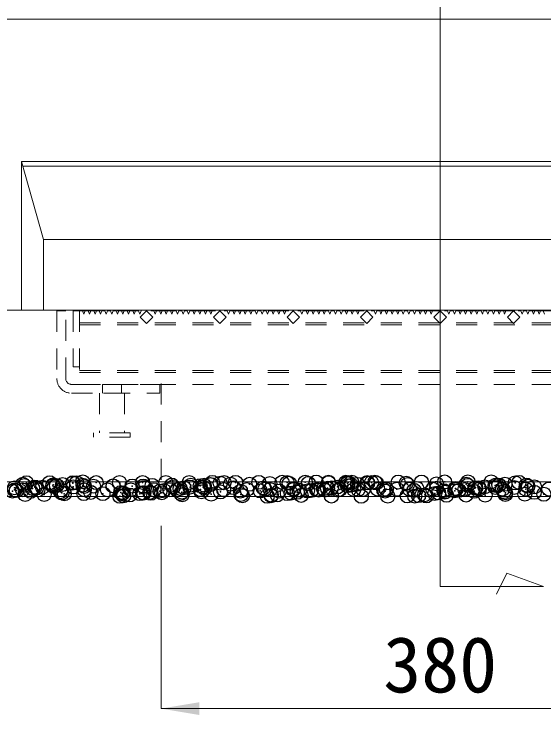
# Model space of a CAD drawing. Units: millimetres at full size; details may follow other scales. Extents: x 5964 to 125098, y -10801 to 28073.
# Drawn here: x 58834.1 to 59195, y 1946.7 to 2423.9 of the extents above; entities that cross this region are included whole.
import ezdxf
from ezdxf.enums import TextEntityAlignment as Align

# ---------------------------------------------------------------- set-up
doc = ezdxf.new("R2010")
doc.units = ezdxf.units.MM
doc.header["$LTSCALE"] = 19
doc.header["$PDMODE"] = 32
doc.header["$PDSIZE"] = 9.5
doc.linetypes.add('USER1', pattern=[1.35, 0.75, -0.6])
for name, color, linetype, lineweight in [('0_2', 7, 'Continuous', 20), ('インサート', 3, 'USER1', 9), ('グレーチング', 7, 'USER1', 5), ('寸法線', 7, 'Continuous', 9), ('本体', 2, 'Continuous', 9)]:
    doc.layers.add(name, color=color, linetype=linetype, lineweight=lineweight)
doc.layers.add('ハッチング', color=7, linetype='Continuous')
doc.styles.add('ＭＳ ゴシック', font='')
doc.styles.get('ＭＳ ゴシック').set_extended_font_data('MS Gothic')

# ---------------------------------------------------------------- blocks, each defined once
blk = doc.blocks.new('filled_arrow')
at = {"color": 0, "linetype": 'Continuous', "lineweight": -2}
blk.add_solid([(7.5, 1.25), (0, 0), (7.5, -1.25)], dxfattribs=at)

msp = doc.modelspace()

# ---------------------------------------------------------------- linework, layer by layer
at = {"layer": '0_2'}
msp.add_line((58625.32, 2095.36), (59623.33, 2095.36), dxfattribs=at)
at = {"layer": 'インサート'}
for p, q in [((58892.32, 2165.7), (58892.32, 2138.7)), ((58909.32, 2165.7), (58892.32, 2165.7)), ((58909.32, 2165.7), (58909.32, 2138.7)), ((58913.32, 2138.7), (58888.32, 2138.7)), ((58888.32, 2138.7), (58888.32, 2135.7)), ((58913.32, 2138.7), (58913.32, 2135.7)), ((58913.32, 2135.7), (58888.32, 2135.7))]:
    msp.add_line(p, q, dxfattribs=at)
at = {"layer": 'グレーチング'}
for p, q in [((58863.32, 2221.7), (58863.32, 2175.7)), ((58863.32, 2221.7), (58869.32, 2221.7)), ((58869.32, 2175.7), (58869.32, 2221.7)), ((58874.32, 2221.7), (58874.32, 2183.7)), ((58874.32, 2221.7), (58878.82, 2221.7)), ((58878.82, 2221.7), (59369.83, 2221.7)), ((58878.82, 2221.7), (58878.82, 2171.7)), ((58878.82, 2221.7), (58878.82, 2183.7)), ((58878.82, 2221.7), (58880.82, 2221.7)), ((58880.82, 2221.7), (58881.72, 2219.6)), ((58881.72, 2219.6), (58882.62, 2221.7)), ((58882.62, 2221.7), (58884.62, 2221.7)), ((58884.62, 2221.7), (58885.52, 2219.6)), ((58885.52, 2219.6), (58886.42, 2221.7)), ((58886.42, 2221.7), (58888.42, 2221.7)), ((58888.42, 2221.7), (58889.32, 2219.6)), ((58889.32, 2219.6), (58890.22, 2221.7)), ((58890.22, 2221.7), (58892.22, 2221.7)), ((58892.22, 2221.7), (58893.12, 2219.6)), ((58893.12, 2219.6), (58894.02, 2221.7)), ((58894.02, 2221.7), (58896.02, 2221.7)), ((58896.02, 2221.7), (58896.92, 2219.6)), ((58896.92, 2219.6), (58897.82, 2221.7)), ((58897.82, 2221.7), (58899.82, 2221.7)), ((58899.82, 2221.7), (58900.72, 2219.6)), ((58900.72, 2219.6), (58901.62, 2221.7)), ((58901.62, 2221.7), (58903.62, 2221.7)), ((58903.62, 2221.7), (58904.52, 2219.6)), ((58904.52, 2219.6), (58905.42, 2221.7)), ((58905.42, 2221.7), (58907.42, 2221.7)), ((58907.42, 2221.7), (58908.32, 2219.6)), ((58908.32, 2219.6), (58909.22, 2221.7)), ((58909.22, 2221.7), (58911.22, 2221.7)), ((58911.22, 2221.7), (58912.12, 2219.6)), ((58912.12, 2219.6), (58913.02, 2221.7)), ((58913.02, 2221.7), (58915.02, 2221.7)), ((58915.02, 2221.7), (58915.92, 2219.6)), ((58915.92, 2219.6), (58916.82, 2221.7)), ((58916.82, 2221.7), (58918.82, 2221.7)), ((58918.82, 2221.7), (58919.73, 2219.6)), ((58919.73, 2219.6), (58920.63, 2221.7)), ((58924.32, 2221.7), (58920.08, 2217.46)), ((58928.57, 2217.46), (58924.32, 2221.7)), ((58927.32, 2221.7), (58929.32, 2221.7)), ((58929.32, 2221.7), (58930.22, 2219.6)), ((58930.22, 2219.6), (58931.12, 2221.7)), ((58931.12, 2221.7), (58933.12, 2221.7)), ((58933.12, 2221.7), (58934.02, 2219.6)), ((58934.02, 2219.6), (58934.92, 2221.7)), ((58934.92, 2221.7), (58936.92, 2221.7)), ((58936.92, 2221.7), (58937.82, 2219.6)), ((58937.82, 2219.6), (58938.72, 2221.7)), ((58938.72, 2221.7), (58940.72, 2221.7)), ((58940.72, 2221.7), (58941.62, 2219.6)), ((58941.62, 2219.6), (58942.52, 2221.7)), ((58942.52, 2221.7), (58944.52, 2221.7)), ((58944.52, 2221.7), (58945.42, 2219.6)), ((58945.42, 2219.6), (58946.32, 2221.7)), ((58946.32, 2221.7), (58948.32, 2221.7)), ((58948.32, 2221.7), (58949.22, 2219.6)), ((58949.22, 2219.6), (58950.12, 2221.7)), ((58950.12, 2221.7), (58952.12, 2221.7)), ((58952.12, 2221.7), (58953.02, 2219.6)), ((58953.02, 2219.6), (58953.92, 2221.7)), ((58953.92, 2221.7), (58955.92, 2221.7)), ((58955.92, 2221.7), (58956.82, 2219.6)), ((58956.82, 2219.6), (58957.72, 2221.7)), ((58957.72, 2221.7), (58959.72, 2221.7)), ((58959.72, 2221.7), (58960.62, 2219.6)), ((58960.62, 2219.6), (58961.52, 2221.7)), ((58961.52, 2221.7), (58963.52, 2221.7)), ((58963.52, 2221.7), (58964.42, 2219.6)), ((58964.42, 2219.6), (58965.32, 2221.7)), ((58965.32, 2221.7), (58967.32, 2221.7)), ((58967.32, 2221.7), (58968.23, 2219.6)), ((58968.23, 2219.6), (58969.13, 2221.7)), ((58969.13, 2221.7), (58971.33, 2221.7)), ((58974.32, 2221.7), (58970.08, 2217.46)), ((58978.57, 2217.46), (58974.32, 2221.7)), ((58977.32, 2221.7), (58979.32, 2221.7)), ((58979.32, 2221.7), (58980.22, 2219.6)), ((58980.22, 2219.6), (58981.12, 2221.7)), ((58981.12, 2221.7), (58983.12, 2221.7)), ((58983.12, 2221.7), (58984.02, 2219.6)), ((58984.02, 2219.6), (58984.92, 2221.7)), ((58984.92, 2221.7), (58986.92, 2221.7)), ((58986.92, 2221.7), (58987.82, 2219.6)), ((58987.82, 2219.6), (58988.72, 2221.7)), ((58988.72, 2221.7), (58990.72, 2221.7)), ((58990.72, 2221.7), (58991.62, 2219.6)), ((58991.62, 2219.6), (58992.52, 2221.7)), ((58992.52, 2221.7), (58994.52, 2221.7)), ((58994.52, 2221.7), (58995.42, 2219.6)), ((58995.42, 2219.6), (58996.32, 2221.7)), ((58996.32, 2221.7), (58998.32, 2221.7)), ((58998.32, 2221.7), (58999.22, 2219.6)), ((58999.22, 2219.6), (59000.12, 2221.7)), ((59000.12, 2221.7), (59002.12, 2221.7)), ((59002.12, 2221.7), (59003.02, 2219.6)), ((59003.02, 2219.6), (59003.92, 2221.7)), ((59003.92, 2221.7), (59005.92, 2221.7)), ((59005.92, 2221.7), (59006.82, 2219.6)), ((59006.82, 2219.6), (59007.72, 2221.7)), ((59007.72, 2221.7), (59009.72, 2221.7)), ((59009.72, 2221.7), (59010.62, 2219.6)), ((59010.62, 2219.6), (59011.52, 2221.7)), ((59011.52, 2221.7), (59013.52, 2221.7)), ((59013.52, 2221.7), (59014.42, 2219.6)), ((59014.42, 2219.6), (59015.32, 2221.7)), ((59015.32, 2221.7), (59017.32, 2221.7)), ((59017.32, 2221.7), (59018.23, 2219.6)), ((59018.23, 2219.6), (59019.13, 2221.7)), ((59019.13, 2221.7), (59021.33, 2221.7)), ((59024.32, 2221.7), (59020.08, 2217.46)), ((59028.57, 2217.46), (59024.32, 2221.7)), ((59027.32, 2221.7), (59029.32, 2221.7)), ((59029.32, 2221.7), (59030.22, 2219.6)), ((59030.22, 2219.6), (59031.12, 2221.7)), ((59031.12, 2221.7), (59033.12, 2221.7)), ((59033.12, 2221.7), (59034.02, 2219.6)), ((59034.02, 2219.6), (59034.92, 2221.7)), ((59034.92, 2221.7), (59036.92, 2221.7)), ((59036.92, 2221.7), (59037.82, 2219.6)), ((59037.82, 2219.6), (59038.72, 2221.7)), ((59038.72, 2221.7), (59040.72, 2221.7)), ((59040.72, 2221.7), (59041.62, 2219.6)), ((59041.62, 2219.6), (59042.52, 2221.7)), ((59042.52, 2221.7), (59044.52, 2221.7)), ((59044.52, 2221.7), (59045.42, 2219.6)), ((59045.42, 2219.6), (59046.32, 2221.7)), ((59046.32, 2221.7), (59048.32, 2221.7)), ((59048.32, 2221.7), (59049.22, 2219.6)), ((59049.22, 2219.6), (59050.12, 2221.7)), ((59050.12, 2221.7), (59052.12, 2221.7)), ((59052.12, 2221.7), (59053.02, 2219.6)), ((59053.02, 2219.6), (59053.92, 2221.7)), ((59053.92, 2221.7), (59055.92, 2221.7)), ((59055.92, 2221.7), (59056.82, 2219.6)), ((59056.82, 2219.6), (59057.72, 2221.7)), ((59057.72, 2221.7), (59059.72, 2221.7)), ((59059.72, 2221.7), (59060.62, 2219.6)), ((59060.62, 2219.6), (59061.52, 2221.7)), ((59061.52, 2221.7), (59063.52, 2221.7)), ((59063.52, 2221.7), (59064.42, 2219.6)), ((59064.42, 2219.6), (59065.32, 2221.7)), ((59065.32, 2221.7), (59067.32, 2221.7)), ((59067.32, 2221.7), (59068.23, 2219.6)), ((59068.23, 2219.6), (59069.13, 2221.7)), ((59069.13, 2221.7), (59071.33, 2221.7)), ((59074.32, 2221.7), (59070.08, 2217.46)), ((59078.57, 2217.46), (59074.32, 2221.7)), ((59077.32, 2221.7), (59079.32, 2221.7)), ((59079.32, 2221.7), (59080.22, 2219.6)), ((59080.22, 2219.6), (59081.12, 2221.7)), ((59081.12, 2221.7), (59083.12, 2221.7)), ((59083.12, 2221.7), (59084.02, 2219.6)), ((59084.02, 2219.6), (59084.93, 2221.7)), ((59084.93, 2221.7), (59086.92, 2221.7)), ((59086.92, 2221.7), (59087.82, 2219.6)), ((59087.82, 2219.6), (59088.72, 2221.7)), ((59088.72, 2221.7), (59090.72, 2221.7)), ((59090.72, 2221.7), (59091.62, 2219.6)), ((59091.62, 2219.6), (59092.53, 2221.7)), ((59092.53, 2221.7), (59094.52, 2221.7)), ((59094.52, 2221.7), (59095.42, 2219.6)), ((59095.42, 2219.6), (59096.32, 2221.7)), ((59096.32, 2221.7), (59098.32, 2221.7)), ((59098.32, 2221.7), (59099.22, 2219.6)), ((59099.22, 2219.6), (59100.13, 2221.7)), ((59100.13, 2221.7), (59102.12, 2221.7)), ((59102.12, 2221.7), (59103.03, 2219.6)), ((59103.03, 2219.6), (59103.93, 2221.7)), ((59103.93, 2221.7), (59105.92, 2221.7)), ((59105.92, 2221.7), (59106.83, 2219.6)), ((59106.83, 2219.6), (59107.73, 2221.7)), ((59107.73, 2221.7), (59109.73, 2221.7)), ((59109.73, 2221.7), (59110.62, 2219.6)), ((59110.62, 2219.6), (59111.53, 2221.7)), ((59111.53, 2221.7), (59113.53, 2221.7)), ((59113.53, 2221.7), (59114.43, 2219.6)), ((59114.43, 2219.6), (59115.32, 2221.7)), ((59115.32, 2221.7), (59117.33, 2221.7)), ((59117.33, 2221.7), (59118.23, 2219.6)), ((59118.23, 2219.6), (59119.13, 2221.7)), ((59119.13, 2221.7), (59121.33, 2221.7)), ((59124.33, 2221.7), (59120.08, 2217.46)), ((59128.57, 2217.46), (59124.33, 2221.7)), ((59127.33, 2221.7), (59129.33, 2221.7)), ((59129.33, 2221.7), (59130.23, 2219.6)), ((59130.23, 2219.6), (59131.13, 2221.7)), ((59131.13, 2221.7), (59133.13, 2221.7)), ((59133.13, 2221.7), (59134.03, 2219.6)), ((59134.03, 2219.6), (59134.93, 2221.7)), ((59134.93, 2221.7), (59136.93, 2221.7)), ((59136.93, 2221.7), (59137.82, 2219.6)), ((59137.82, 2219.6), (59138.73, 2221.7)), ((59138.73, 2221.7), (59140.73, 2221.7)), ((59140.73, 2221.7), (59141.63, 2219.6)), ((59141.63, 2219.6), (59142.53, 2221.7)), ((59142.53, 2221.7), (59144.53, 2221.7)), ((59144.53, 2221.7), (59145.43, 2219.6)), ((59145.43, 2219.6), (59146.32, 2221.7)), ((59146.32, 2221.7), (59148.33, 2221.7)), ((59148.33, 2221.7), (59149.23, 2219.6)), ((59149.23, 2219.6), (59150.12, 2221.7)), ((59150.12, 2221.7), (59152.13, 2221.7)), ((59152.13, 2221.7), (59153.03, 2219.6)), ((59153.03, 2219.6), (59153.93, 2221.7)), ((59153.93, 2221.7), (59155.93, 2221.7)), ((59155.93, 2221.7), (59156.82, 2219.6)), ((59156.82, 2219.6), (59157.73, 2221.7)), ((59157.73, 2221.7), (59159.73, 2221.7)), ((59159.73, 2221.7), (59160.63, 2219.6)), ((59160.63, 2219.6), (59161.53, 2221.7)), ((59161.53, 2221.7), (59163.53, 2221.7)), ((59163.53, 2221.7), (59164.43, 2219.6)), ((59164.43, 2219.6), (59165.33, 2221.7)), ((59165.33, 2221.7), (59167.33, 2221.7)), ((59167.33, 2221.7), (59168.23, 2219.6)), ((59168.23, 2219.6), (59169.13, 2221.7)), ((59169.13, 2221.7), (59171.33, 2221.7)), ((59174.33, 2221.7), (59170.08, 2217.46)), ((59178.57, 2217.46), (59174.33, 2221.7)), ((59177.33, 2221.7), (59179.32, 2221.7)), ((59179.32, 2221.7), (59180.23, 2219.6)), ((59180.23, 2219.6), (59181.13, 2221.7)), ((59181.13, 2221.7), (59183.13, 2221.7)), ((59183.13, 2221.7), (59184.03, 2219.6)), ((59184.03, 2219.6), (59184.93, 2221.7)), ((59184.93, 2221.7), (59186.93, 2221.7)), ((59186.93, 2221.7), (59187.83, 2219.6)), ((59187.83, 2219.6), (59188.73, 2221.7)), ((59188.73, 2221.7), (59190.73, 2221.7)), ((59190.73, 2221.7), (59191.63, 2219.6)), ((59191.63, 2219.6), (59192.53, 2221.7)), ((59192.53, 2221.7), (59194.53, 2221.7)), ((59194.53, 2221.7), (59195.43, 2219.6)), ((58920.08, 2217.46), (58924.32, 2213.21)), ((58924.32, 2213.21), (58928.57, 2217.46)), ((58970.08, 2217.46), (58974.32, 2213.21)), ((58974.32, 2213.21), (58978.57, 2217.46)), ((59020.08, 2217.46), (59024.32, 2213.21)), ((59024.32, 2213.21), (59028.57, 2217.46)), ((59070.08, 2217.46), (59074.32, 2213.21)), ((59074.32, 2213.21), (59078.57, 2217.46)), ((59120.08, 2217.46), (59124.33, 2213.21)), ((59124.33, 2213.21), (59128.57, 2217.46)), ((59170.08, 2217.46), (59174.33, 2213.21)), ((59174.33, 2213.21), (59178.57, 2217.46)), ((58878.82, 2213.7), (59369.83, 2213.7)), ((58878.82, 2212.2), (59369.83, 2212.2)), ((58874.32, 2183.7), (58878.82, 2183.7)), ((58878.82, 2181.2), (59369.83, 2181.2)), ((58878.82, 2179.7), (59369.83, 2179.7)), ((58934.32, 2171.7), (58873.32, 2171.7)), ((58878.82, 2171.7), (59369.83, 2171.7)), ((58894.32, 2171.7), (58894.32, 2165.7)), ((58907.32, 2171.7), (58907.32, 2165.7)), ((58933.32, 2165.7), (58933.32, 2171.7)), ((58873.35, 2165.7), (58933.32, 2165.7))]:
    msp.add_line(p, q, dxfattribs=at)
for radius, end in [(10, 270.1255), (4, 270)]:
    msp.add_arc((58873.32, 2175.7), radius, 180, end, dxfattribs=at)
at = {"layer": 'ハッチング'}
for p in [(58842.64, 2104.76), (58858.46, 2104.79), (58874.28, 2104.82), (58876.79, 2104.79), (58880.92, 2105.34), (58890.1, 2104.85), (58905.92, 2104.87), (58921.74, 2104.9), (58937.56, 2104.93), (58953.38, 2104.96), (58969.2, 2104.99), (58974.55, 2104.51), (58977.19, 2104.86), (58985.02, 2105.02), (59000.84, 2105.05), (59016.66, 2105.08), (59020.17, 2104.83), (59032.48, 2105.1), (59039.86, 2105.24), (59048.29, 2105.13), (59048.29, 2104.81), (59060.19, 2105.06), (59061.59, 2104.98), (59064.11, 2105.16), (59074.58, 2104.91), (59074.95, 2104.58), (59077.6, 2104.92), (59079.93, 2105.19), (59080.81, 2104.61), (59095.75, 2105.22), (59111.57, 2105.25), (59127.39, 2105.28), (59143.21, 2105.31), (59159.03, 2105.33), (59175.36, 2104.64), (59178, 2104.99), (58834.5, 2101.3), (58834.53, 2099.82), (58839.9, 2099.94), (58840.14, 2103.72), (58841.08, 2102.87), (58846.8, 2100.84), (58848.22, 2101.8), (58849.44, 2101.19), (58850.35, 2099.85), (58853.57, 2101.74), (58860.47, 2102.64), (58860.77, 2103.27), (58861.52, 2101.97), (58863.12, 2102.99), (58866.17, 2099.88), (58867.25, 2103.54), (58874.15, 2104.45), (58874.52, 2101.91), (58881.1, 2103.1), (58881.99, 2099.9), (58882.04, 2102.24), (58888.24, 2102.4), (58897.81, 2099.93), (58901.53, 2102.57), (58901.73, 2102.65), (58913.63, 2099.96), (58914.53, 2102.51), (58922.05, 2102.48), (58922.99, 2101.62), (58928.25, 2103), (58929.45, 2099.99), (58940.3, 2100), (58941.55, 2103.17), (58942.68, 2102.03), (58945.27, 2100.02), (58947.2, 2100.91), (58949.85, 2101.26), (58953.98, 2101.8), (58954.54, 2103.11), (58960.88, 2102.71), (58961.09, 2100.05), (58963.01, 2101.85), (58963.52, 2103.06), (58963.94, 2100.99), (58967.65, 2103.6), (58968.26, 2103.6), (58976.91, 2100.08), (58981.56, 2103.77), (58983.63, 2101.4), (58992.73, 2100.11), (58994.55, 2103.71), (59003.96, 2101.23), (59004.9, 2100.37), (59008.28, 2104.21), (59008.55, 2100.13), (59021.57, 2104.38), (59024.37, 2100.16), (59024.59, 2100.78), (59034.57, 2104.31), (59040.19, 2100.19), (59040.7, 2100.07), (59041.74, 2099.78), (59044.92, 2100.6), (59045.85, 2099.75), (59047.6, 2100.98), (59050.25, 2101.32), (59054.38, 2101.87), (59056.01, 2100.22), (59061.12, 2104.2), (59061.28, 2102.78), (59063.92, 2103.12), (59065.54, 2100.16), (59068.05, 2103.67), (59068.45, 2100.21), (59071.83, 2100.25), (59081.75, 2100.38), (59085.87, 2099.98), (59087.65, 2100.28), (59094.75, 2100.32), (59101.14, 2104.44), (59102.08, 2103.58), (59103.47, 2100.31), (59108.47, 2100.82), (59119.29, 2100.34), (59121.77, 2103.99), (59121.77, 2100.98), (59134.76, 2100.92), (59135.11, 2100.36), (59141.11, 2100.13), (59142.1, 2103.82), (59143.03, 2102.96), (59148.01, 2101.04), (59148.48, 2101.42), (59150.65, 2101.39), (59150.93, 2100.39), (59154.78, 2101.93), (59161.68, 2102.84), (59161.78, 2101.59), (59162.72, 2103.37), (59164.33, 2103.19), (59166.75, 2100.42), (59168.46, 2103.73), (59174.77, 2101.52), (59182.57, 2100.45), (59183.05, 2103.19), (59183.99, 2102.33), (59188.49, 2102.02), (59198.39, 2100.48), (58833.12, 2099.04), (58835.77, 2099.39), (58841.67, 2096.77), (58845.5, 2098.82), (58854.67, 2096.71), (58865.83, 2098.64), (58866.76, 2097.78), (58868.39, 2097.21), (58881.69, 2097.38), (58886.45, 2098.19), (58894.68, 2097.31), (58906.18, 2095.51), (58906.78, 2098.02), (58907.72, 2097.16), (58908.4, 2097.81), (58908.82, 2095.86), (58912.95, 2096.4), (58919.85, 2097.31), (58921.7, 2097.98), (58922.5, 2097.66), (58926.63, 2098.2), (58927.41, 2097.57), (58933.53, 2099.11), (58934.7, 2097.91), (58936.17, 2099.46), (58947.74, 2097.39), (58948.42, 2098.41), (58948.67, 2096.54), (58961.71, 2098.58), (58968.36, 2096.94), (58974.71, 2098.52), (58988.43, 2099.01), (58988.69, 2096.77), (58989.63, 2095.91), (59001.73, 2099.18), (59006.58, 2095.57), (59009.23, 2095.92), (59009.32, 2096.32), (59013.36, 2096.47), (59014.72, 2099.12), (59020.26, 2097.38), (59022.9, 2097.72), (59027.03, 2098.27), (59028.44, 2099.61), (59029.65, 2096.15), (59033.93, 2099.18), (59036.57, 2099.52), (59050.27, 2095.7), (59054.73, 2099.72), (59070.6, 2095.52), (59086.81, 2099.12), (59088.62, 2095.62), (59101.92, 2095.79), (59106.5, 2099.53), (59106.99, 2095.64), (59109.63, 2095.99), (59113.76, 2096.53), (59114.91, 2095.73), (59120.66, 2097.44), (59123.3, 2097.79), (59126.83, 2099.36), (59127.43, 2098.33), (59127.76, 2098.5), (59128.63, 2096.22), (59134.33, 2099.24), (59136.98, 2099.59), (59141.93, 2096.39), (59147.45, 2098.91), (59154.93, 2096.33), (59167.78, 2098.73), (59168.65, 2096.82), (59168.72, 2097.88), (59181.94, 2096.99), (59188.41, 2098.28), (59194.94, 2096.93)]:
    msp.add_point(p, dxfattribs=at)
at = {"layer": '寸法線'}
for p, q in [((59124.33, 2460.33), (59124.33, 2034.05)), ((58934.33, 2075.36), (58934.33, 1950.99)), ((59169.82, 2043.25), (59162.66, 2028.93)), ((59194.58, 2034.05), (59169.82, 2043.25)), ((59124.33, 2034.05), (59194.58, 2034.05)), ((58934.33, 1950.99), (59314.33, 1950.99))]:
    msp.add_line(p, q, dxfattribs=at)
at = {"layer": '本体', "lineweight": 20}
for p, q in [((58631.32, 2420.36), (59617.33, 2420.36)), ((58631.32, 2222.34), (59617.33, 2222.34)), ((58625.32, 2105.36), (59623.33, 2105.36)), ((58625.32, 2095.36), (59623.33, 2095.36))]:
    msp.add_line(p, q, dxfattribs=at)
at = {"layer": '本体'}
for p, q in [((58839.32, 2323.36), (59409.32, 2323.36)), ((58854.32, 2270.36), (58839.32, 2323.36)), ((58839.32, 2323.36), (58839.32, 2222.34)), ((58854.32, 2270.36), (59394.32, 2270.36)), ((58854.32, 2270.36), (58854.32, 2222.34))]:
    msp.add_line(p, q, dxfattribs=at)
at = {"layer": '本体', "lineweight": 5}
msp.add_line((58840.17, 2320.36), (59408.48, 2320.36), dxfattribs=at)
at = {"layer": '本体', "linetype": 'USER1'}
msp.add_line((58934.33, 2172.35), (58934.33, 2105.36), dxfattribs=at)

# ---------------------------------------------------------------- block references
at = {"layer": '寸法線', "xscale": 3.47, "yscale": 3.47}
msp.add_blockref('filled_arrow', (58934.33, 1950.99), dxfattribs=at)

# ---------------------------------------------------------------- texts
at = {"layer": '寸法線', "style": 'ＭＳ ゴシック'}
msp.add_text('380', height=37.98, dxfattribs=at).set_placement((59124.33, 1980.99), align=Align.MIDDLE_CENTER)

doc.saveas('drawing.dxf')
